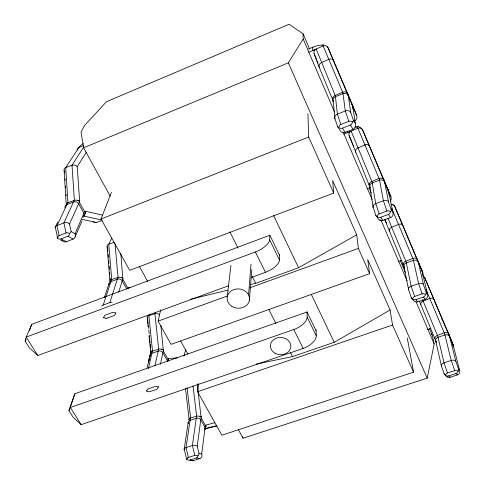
<?xml version="1.0" encoding="UTF-8"?>
<svg xmlns="http://www.w3.org/2000/svg" width="485" height="485" viewBox="0 0 485 485"><rect width="100%" height="100%" fill="white"/><g stroke="black" fill="none" stroke-linecap="round" stroke-linejoin="round"><path stroke-width="0.73" d="M403.217 264.47L403.247 264.04M251.236 277.493L265.465 272.291A14.799 6.438 -26.2 0 0 279.463 260.033L279.609 254.758M201.136 417.773L197.219 384.017M201.184 416.263L201.178 416.318A1.103 0.54 69.4 0 1 201.026 416.936M279.463 260.033L269.63 239.778L269.842 235.249L31.767 324.313L26.19 337.087L25.202 341.197L29.464 347.963L37.763 355.523L228.465 285.817M163.324 350.807L160.844 325.356M57.448 238.335L58.17 236.353A2.965 2.54 21.6 0 1 59.128 235.68L66.027 232.958A3.019 2.595 21.3 0 1 67.494 232.782L68.918 233.176A5.208 4.474 21.2 0 1 69.61 233.546L68.87 235.534A2.971 2.552 21.5 0 1 67.912 236.207L61.013 238.923A3.019 2.589 21.7 0 1 59.552 239.093L58.139 238.705A5.22 4.48 21.8 0 1 57.448 238.335A7.136 2.273 -29.1 0 1 57.388 237.001L55.823 229.466A4.486 3.013 0.6 0 1 55.235 227.301L55.648 226.556A3.741 2.516 0.7 0 1 57.012 225.604L63.881 222.876A3.747 2.528 0.4 0 1 65.79 222.524L66.966 222.645A4.492 3.025 0.4 0 1 69.519 224.034M332.552 98.849L332.552 99.31M163.427 349.315L163.421 349.412A1.128 0.57 66.9 0 1 163.239 349.976A1.503 0.558 47.6 0 1 163.069 349.885M249.399 300.348L251.806 269.478M248.569 294.922L251.036 264.07M105.748 318.245L104.39 317.875A4.989 4.183 15.4 0 1 103.729 317.536L104.469 315.699A2.831 2.37 15.2 0 1 105.409 315.08L112.138 312.601A2.886 2.425 14.9 0 1 113.557 312.443L114.921 312.813A4.983 4.177 14.9 0 1 115.582 313.158L114.824 314.995A2.837 2.383 15 0 1 113.884 315.614L107.161 318.093M205.828 425.139L205.828 425.466M369.23 184.549L369.218 185.112M122.844 279.105L120.85 253.782M123.002 277.687L123.002 277.705A1.164 0.6 64 0 1 122.772 278.281A1.552 0.546 45.7 0 1 122.596 278.19M227.229 296.905L230.908 265.459M146.706 391.08L147.464 389.382A2.722 2.213 10.8 0 1 148.386 388.812L154.945 386.545A2.777 2.261 10.5 0 1 156.322 386.406L157.631 386.757A4.789 3.898 10.5 0 1 158.262 387.078L157.492 388.776A2.728 2.225 10.5 0 1 156.564 389.346L150.017 391.613A2.771 2.255 10.9 0 1 148.64 391.747L147.337 391.401A4.795 3.904 10.9 0 1 146.706 391.08A6.626 3.183 -31 0 1 146.488 390.801M190.635 460.113A3.983 3.698 47.2 0 0 190.938 460.301L191.902 460.665A3.322 3.08 47.2 0 0 193.576 460.604L199.911 458.543A3.328 3.092 46.8 0 0 201.263 457.628L201.76 456.779A3.989 3.704 46.8 0 0 201.712 453.972L205.076 427.467A34.362 18.685 -30 0 1 205.428 425.569L201.129 417.955A34.496 18.479 -29.9 0 0 200.766 419.834L197.231 446.158L199.026 453.524A6.402 3.528 -32 0 1 198.038 455.888L197.213 457.464A2.631 2.073 7.5 0 1 196.304 457.992L189.914 460.065A2.674 2.104 7.8 0 1 188.586 460.186L187.325 459.859A4.626 3.644 7.8 0 1 186.725 459.556A6.402 3.522 -32.1 0 1 186.282 457.676L184.518 450.329A3.977 2.049 -6.1 0 1 184.27 448.849L184.718 448.322A3.316 1.71 -6.1 0 1 186.034 447.625L192.399 445.533A3.322 1.716 -6.3 0 1 194.121 445.236L195.14 445.285A3.983 2.055 -6.3 0 1 197.219 446.158M332.571 98.643L332.643 98.261M188.186 422.526L184.124 449.601M407.303 338.057L413.559 372.177L221.875 435.215L197.547 391.686L198.704 383.702M186.725 459.556L187.495 457.986M79.401 202.148L79.631 200.76L77.236 166.67L86.482 152.035M168.38 358.773L168.374 359.1M79.631 200.76L79.607 200.875A1.212 0.624 60.7 0 1 79.346 201.336A1.619 0.527 44.1 0 1 79.158 201.239M369.255 184.367L369.334 184.021M238.329 429.589L243.058 438.21L427.194 378.112L434.196 343.998L432.171 335.002L429.486 328.739M160.414 364.344L162.839 352.747A35.684 16.599 -29.3 0 1 163.318 350.982L167.913 359.13A35.538 16.836 -29.3 0 0 167.452 360.907A3.51 2.898 10.4 0 1 167.713 361.537M149.92 355.693L148.507 362.283L150.095 354.953L147.24 367.478M154.982 365.69L158.14 351.128A39.309 18.175 -29.2 0 1 158.68 349.194L154.939 313.728L155.449 312.334M148.398 368.679L151.86 353.365A46.469 21.492 -29.2 0 1 152.514 351.073L148.895 315.65L149.422 314.244M403.277 263.876L403.368 263.567M413.559 372.177L392.541 325.041L390.086 309.97L367.703 259.536L369.631 273.661L171.084 344.35L158.11 321.131L160.674 309.86M377.027 216.662L378.118 214.588A3.049 2.704 -9 0 1 379.234 213.891L386.939 211.042A3.11 2.752 -9.9 0 1 388.515 210.86L389.94 211.266A5.371 4.753 -9.7 0 1 390.607 211.648L389.503 213.727A3.062 2.71 -9.9 0 1 388.382 214.431L380.683 217.268A3.104 2.752 -9 0 1 379.118 217.45L377.694 217.044A5.371 4.765 -9.2 0 1 377.027 216.662A7.336 3.152 -22.3 0 1 375.869 215.352L373.244 207.665L369.976 187.568A38.661 15.726 -23.9 0 0 369.612 186.222L370.207 187.604M85.19 213.655L85.069 214.049A3.68 3.334 61.2 0 1 83.675 215.752M412.499 299.021L413.584 297.111A2.946 2.492 -8.2 0 1 414.675 296.468L422.15 293.88A3.001 2.54 -8.8 0 1 423.666 293.716L425.036 294.104A5.183 4.383 -8.7 0 1 425.672 294.456L424.575 296.371A2.952 2.504 -8.8 0 1 423.484 297.014L416.015 299.597A2.995 2.54 -8.2 0 1 414.505 299.754L413.135 299.372A5.183 4.395 -8.3 0 1 412.499 299.021A7.063 3.601 -21.3 0 1 411.268 297.481L408.631 289.842L404.072 267.193A37.272 18.078 -23.3 0 0 403.623 265.665L404.805 268.435M168.283 360.743L168.174 361.07M445.369 375.335L446.449 373.571A2.843 2.304 -7.6 0 1 447.509 372.983L454.766 370.619A2.898 2.352 -8.1 0 1 456.233 370.479L457.549 370.837A5.008 4.056 -8 0 1 458.155 371.171L457.064 372.935A2.855 2.316 -8.1 0 1 456.003 373.529L448.752 375.881A2.892 2.346 -7.6 0 1 447.291 376.027L445.976 375.663A5.008 4.068 -7.7 0 1 445.369 375.335A6.808 3.995 -20.1 0 1 444.078 373.602L441.441 366.023L435.779 341.234A35.981 20.061 -22.6 0 0 435.251 339.548L436.354 342.131M205.731 427.042L205.616 427.376A3.328 2.958 40.5 0 1 204.9 428.352M183.876 356.087L185.81 349.63M118.728 292.219L122.22 280.9A36.957 14.398 -28.7 0 1 122.826 279.275L127.755 288.011A36.805 14.677 -28.8 0 0 127.531 288.563M101.674 306.144L101.844 305.932A3.583 2.219 -2.5 0 1 103.196 305.071L109.889 302.579L117.334 279.19A40.716 15.738 -28.7 0 1 118.019 277.408L115.048 243.567M316.105 330.697L307.041 311.982L74.89 393.723L68.967 410.692L72.944 417.009L81.183 424.672L303.149 348.418A14.271 7.317 -26.2 0 0 316.293 335.875L316.075 329.836M103.196 305.077L110.895 281.621A48.136 18.606 -28.7 0 1 111.726 279.505L108.749 244.204L111.677 238.226M68.967 410.692L74.89 393.723M104.439 297.481L109.113 283.331M205.743 425.127L214.782 422.738M29.524 330.37L31.767 324.313M369.631 273.661L358.373 248.417L356.717 234.782L332.655 180.565L333.698 193.078L129.707 270.327L101.025 219.008L111.441 192.26M82.001 220.942L74.666 237.923A3.68 3.45 71.1 0 1 73.217 239.044L66.378 241.724A3.674 3.437 71 0 1 64.572 241.888L63.523 241.512A4.401 4.122 71 0 1 62.05 240.227M75.199 236.935A4.413 4.135 71.1 0 0 75.102 233.74L83.929 213.176A38.163 12.143 -28.2 0 1 84.669 211.696L79.37 202.312A38.333 11.816 -28.2 0 0 78.612 203.773L69.531 224.034L71.149 231.575A7.136 2.298 -29.1 0 1 69.682 233.534M25.202 341.197L26.093 339.148M55.242 227.301L57.715 222.081M168.24 358.785L168.574 358.427L177.498 357.888M83.626 147.761L288.351 62.832L303.173 38.988L303.028 33.732L289.036 24.25L106.451 101.717L84.39 125.67L81.037 132.114L83.626 147.761L110.198 196.17M64.347 170.865A3.838 2.777 10.3 0 1 65.681 167.592L72.01 165.246L83.711 147.088M373.42 205.379L374.068 204.597A3.838 2.534 -15.5 0 1 375.729 203.597L383.399 200.742A3.85 2.54 -15.9 0 1 385.387 200.384L386.496 200.517A4.614 3.049 -15.9 0 1 388.527 201.984L391.201 209.69L392.808 212.084A4.589 4.523 8.3 0 1 392.801 215.388L392.177 216.413A3.825 3.771 8.2 0 1 390.546 217.577L382.926 220.378A3.819 3.765 11.4 0 1 380.925 220.554L379.779 220.172M408.885 287.835L409.534 287.138A3.698 2.207 -14.9 0 1 411.159 286.241L418.603 283.64A3.71 2.213 -15.2 0 1 420.519 283.301L421.574 283.404A4.444 2.649 -15.2 0 1 423.46 284.671L426.139 292.322L427.424 294.019A4.456 4.31 16.3 0 1 427.406 297.172L426.806 298.136A3.716 3.595 16.2 0 1 425.218 299.227L417.821 301.773A3.71 3.583 17.7 0 1 415.881 301.912L414.772 301.531A4.45 4.304 17.6 0 1 412.644 299.136L411.244 297.487M128.307 287.593L130.707 287.629M256.189 364.083L292.51 356.59L334.238 342.301L390.086 309.97M250.593 284.574L255.71 283.325L298.572 267.738L356.717 234.782M85.105 211.478L85.548 211.26L102.28 215.091M308.381 49.052L312.564 47.312A11.379 3.098 -24.2 0 1 323.162 45.954L328.781 59.34L321.5 62.553A4.074 3.328 -24.8 0 0 319.282 67.263M328.781 59.34L342.64 92.198L335.171 95.442A3.971 3.171 -23.8 0 0 332.916 97.503A4.244 3.304 -25.4 0 0 332.655 98.176M354.826 126.979A10.973 3.874 -23.5 0 1 357.912 128.252L364.932 144.948L357.875 147.943A3.922 2.977 -22.6 0 0 355.626 152.211M379.234 213.891L375.729 203.597L372.237 182.93A42.595 17.193 -24 0 0 371.825 181.463L379.058 178.431A3.922 2.874 -22.4 0 1 383.101 178.807M308.69 52.259L316.244 49.118L335.171 95.442A44.256 14.12 -24.6 0 1 335.468 96.667L337.384 114.157L340.87 124.487A3.165 2.94 -10.5 0 0 339.724 125.257L338.633 127.513A5.577 5.183 -10.8 0 0 339.33 127.919L340.816 128.355A3.225 2.995 -10.5 0 0 342.44 128.155L350.382 125.021A3.177 2.952 -12 0 0 351.534 124.251L352.643 121.99A5.577 5.171 -11.6 0 0 351.94 121.577L350.449 121.135A3.231 2.995 -11.9 0 0 348.818 121.347L340.87 124.487M414.675 296.474L411.165 286.241L406.327 262.906A41.061 19.794 -23.3 0 0 405.824 261.233L391.668 227.265L398.512 224.458L412.826 258.402A48.542 23.407 -23.3 0 1 413.45 260.372L418.603 283.64L422.15 293.88M342.64 92.198A52.319 16.696 -24.5 0 1 343.022 93.635L345.296 111.01L337.384 114.157A3.989 2.916 -16.3 0 0 335.687 115.272L335.038 116.157A4.783 3.492 -16.3 0 0 334.965 118.758L337.542 126.482L339.639 129.641A4.759 4.711 -53.9 0 0 341.931 132.193L343.113 132.563A3.965 3.929 -54 0 0 345.181 132.338L353.044 129.252A3.977 3.935 -49.6 0 0 354.723 128.004L355.353 126.912A4.771 4.717 -50 0 0 355.347 123.457L352.734 106.209A56.011 18.648 -24.5 0 0 352.158 104.342L348.151 94.793M422.58 299.766L423.138 301.137L429.777 298.499L444.23 332.765A46.851 26.008 -22.6 0 1 444.951 334.941L451.22 360.464L454.766 370.619M101.025 219.008L308.715 137.031L307.908 113.763M343.701 134.187L351.213 131.247L371.825 181.463M444.23 332.765L437.44 335.414A3.559 2.249 -20 0 0 435.3 336.996A3.795 2.31 -21.4 0 0 435.027 337.493M83.844 145.53L78.94 147.422L65.718 167.634L67.948 202.706A49.925 15.229 -28.2 0 0 66.924 204.603A3.819 3.322 22.9 0 0 64.996 207.829M366.993 188.865L370.498 187.543M269.63 239.778A14.938 6.196 -26.2 0 1 255.395 251.945L26.19 337.087L37.763 355.523M67.948 202.706L74.375 200.347L72.01 165.246M158.11 321.131L227.701 295.862M249.72 287.866L358.373 248.417M102.038 220.487L96.521 222.445L81.929 219.347M398.233 261.548L401.647 260.33M307.035 311.782L307.15 317.051A14.398 7.105 -26.2 0 1 293.801 329.527L70.392 407.485L81.183 424.672M114.23 242.3L108.749 244.204A3.674 2.504 6.3 0 0 107.452 247.344M197.547 391.686L392.541 325.041M427.285 329.624L430.765 328.448M111.726 279.505L118.019 277.408M187.495 457.986A2.625 2.067 7.8 0 1 188.398 457.458L194.794 455.373A2.674 2.11 7.4 0 1 196.128 455.257L197.389 455.585A4.62 3.637 7.5 0 1 197.989 455.888M447.225 376.978L448.298 377.354A3.607 3.425 19.4 0 0 450.183 377.257L457.361 374.923A3.613 3.431 18.5 0 0 458.901 373.911L459.483 372.989A4.335 4.116 18.6 0 0 459.507 369.982L453.166 345.059A50.191 28.415 -22.5 0 0 452.172 342.271L448.631 333.85A50.398 28.118 -22.6 0 1 449.613 336.608L453.166 345.059A3.662 3.013 -8.6 0 1 453.142 347.054M148.895 315.65L154.939 313.728M152.514 351.073L158.68 349.194A3.437 2.061 2.9 0 1 161.366 349.17M188.398 457.458L186.034 447.625L190.108 420.362A44.917 23.953 -29.9 0 1 190.617 417.918L196.655 416.239A3.322 1.837 1.3 0 1 199.256 416.221A3.547 1.891 1.9 0 1 199.844 416.36M216.722 425.86L205.082 428.819M190.696 299.203L227.95 290.109M204.555 428.752L216.74 425.83M112.108 302.258L111.732 302.252A3.583 2.231 -2.7 0 0 109.889 302.579M356.578 126.573L358.245 126.694L360.628 127.707M357.087 126.609L358.245 126.694M322.501 44.717L323.725 44.856M189.914 460.065L193.576 460.604M196.304 457.986L199.911 458.543M199.026 453.524L201.718 453.966M83.935 216.122L102.002 220.081M199.972 416.379L200.293 416.506M162.117 349.352L162.451 349.491M121.583 277.584L121.941 277.741M78.079 200.547L78.455 200.729M200.487 416.591L200.717 416.7M162.627 349.576L163.015 349.77M60.734 240.063L62.244 240.851M61.013 238.923L66.378 241.724M67.912 236.207L73.217 239.044M71.149 231.575L75.108 233.74M78.655 200.832L79.091 201.093M382.938 178.407A14.295 5.771 -22.9 0 1 383.144 178.783L383.386 179.02M444.054 373.608L445.157 374.656A4.323 4.104 19.4 0 0 447.225 376.984M448.752 375.881L450.183 377.257M455.997 373.523L457.361 374.923M436.33 342.525L435.779 341.234A3.668 3.031 -8.2 0 1 438.028 337.257L444.951 334.941A3.68 3.037 -8.7 0 1 449.613 336.608L455.851 361.295L458.513 368.891L459.519 369.976M416.015 299.597L417.821 301.773M431.213 333.838L432.171 335.002M423.478 297.014L425.218 299.221M448.328 333.292L448.613 333.801M417.118 259.063L417.446 259.651A52.21 25.335 -23.3 0 1 418.3 262.149L422.12 271.224L427.424 294.019M375.851 215.358L377.566 217.704A4.577 4.517 11.1 0 0 379.773 220.184M380.683 217.268L382.926 220.378M383.562 179.238L383.932 179.929M347.375 93.168L347.8 93.969M388.382 214.431L390.546 217.577M342.44 128.149L345.181 132.338M350.382 125.021L353.044 129.252M347.739 93.835A56.272 18.151 -24.5 0 1 348.297 95.654L350.728 112.502L353.383 120.238L355.359 123.451M126.809 289.03L122.22 280.9A3.662 3.122 15.6 0 0 117.334 279.19L110.895 281.621A3.656 3.11 16 0 0 108.961 284.598M167.452 360.907L162.839 352.747A3.522 2.922 10.9 0 0 158.14 351.128L151.86 353.365A3.516 2.916 11.2 0 0 150.083 356.784M139.322 266.313L147.676 281.403M180.632 340.961L187.889 354.074M229.86 231.866L238.02 248.12M252.309 276.559L255.71 283.325M268.835 309.466L275.941 323.604M290.479 352.553L292.51 356.59M255.395 251.945L265.465 272.291M293.801 329.527L303.149 348.418M307.15 317.051L316.293 335.875M269.848 235.207L279.596 255.328M273.504 215.316L298.572 267.738M311.285 294.322L334.238 342.301M434.76 338.336L435.184 339.379M403.144 264.477L403.017 264.173L403.556 265.501M369.158 185.094L369.552 186.07M316.553 59.485L314.171 53.914L319.221 67.294L332.571 99.528M308.715 137.031L333.698 193.078M288.351 62.832L427.194 378.112M350.697 101.595L328.048 47.766A15.15 4.177 -24.2 0 0 326.957 46.918M351.298 102.972L356.681 115.412L351.977 103.893M383.429 179.456L390.934 196.886L384.375 180.953M303.173 38.988L334.511 111.944M343.168 132.09L372.116 199.487M380.774 219.632L407.036 280.773M415.991 301.615L434.196 343.998M422.702 275.826A3.722 3.607 -4.5 0 0 422.75 272.728L413.978 252.115A3.468 3.025 -19.3 0 1 414.184 252.994M443.12 321.409L452.541 343.422L452.081 342.028M317.148 60.874L318.039 62.965M351.219 131.247A3.662 3.377 -11.3 0 0 349.133 135.691L352.407 143.33M353.001 144.718L353.892 146.803M384.963 219.475L386.436 222.912M333.504 101.88L332.946 100.577A40.164 12.949 -24.5 0 1 333.207 101.704L334.953 118.758M404.666 268.581L404.072 267.193A3.789 3.262 -9 0 1 406.327 262.906L413.45 260.372A3.801 3.274 -9.6 0 1 418.3 262.149L423.472 284.665M303.028 33.732L309.594 49.04M369.243 188.192L371.328 193.066M400.258 260.554L405.333 272.382M348.212 94.927L328.048 47.766A3.807 3.631 -34.3 0 0 323.162 45.954L312.746 50.573L312.564 47.312A3.741 0.352 68.4 0 1 313.049 47.718M384.344 180.887L362.604 129.931A14.611 5.202 -23.4 0 0 360.943 128.598M449.098 334.923L424.878 278.032A13.653 6.832 -21.8 0 0 423.041 276.104M426.03 289.594L429.777 298.499M364.932 144.948L379.058 178.431A50.355 20.334 -24 0 1 379.573 180.159L383.399 200.742L386.939 211.042M421.483 269.884L421.435 269.43A3.268 2.443 -81.2 0 0 421.392 269.211L394.802 206.507A14.114 6.081 -22.7 0 0 392.504 204.634M383.144 178.783L362.604 129.931A3.662 3.383 -24.6 0 0 357.912 128.252L347.812 132.581L347.636 131.265M413.693 251.424L394.802 206.507A3.54 3.159 -20.7 0 0 391.055 204.718M442.902 320.918A3.359 2.831 -17.8 0 0 442.829 320.718L424.878 278.032A3.425 2.952 -18.7 0 0 423.247 276.517M391.765 208.429L398.512 224.458M423.138 301.137L437.44 335.414A39.637 21.995 -22.6 0 1 438.028 337.257L443.999 362.835L447.509 372.983M434.615 337.996L434.748 338.324L419.41 301.209M384.72 219.475L403.023 264.198M369.03 184.791L349.139 135.691M387.824 189.162L388.164 190.162A3.389 2.613 -85.3 0 1 388.2 190.35L388.255 190.872A3.904 3.801 -38.2 0 1 388.182 191.442M388.018 218.214L391.668 227.265M332.407 99.243L332.886 100.431M421.113 268.357L422.805 272.703M352.158 104.342L352.346 104.96A3.54 2.783 89.4 0 1 352.383 105.16L352.443 105.712M242.561 436.815L243.058 438.21M150.847 353.45L149.016 335.82M345.296 111.01L348.818 121.347M452.196 342.331L452.311 342.743M194.794 455.373L192.399 445.533L196.243 418.306A38 20.255 -29.9 0 1 196.655 416.239L192.994 385.921M66.027 232.958L63.881 222.876L73.52 201.954A42.231 12.877 -28.2 0 1 74.375 200.347M59.128 235.68L57.012 225.604L66.924 204.603L73.52 201.954A3.819 3.334 22.6 0 1 78.612 203.773L83.929 213.176A3.801 3.31 21.6 0 1 83.087 217.231M392.808 212.084L388.734 191.824A53.92 22.462 -23.9 0 0 387.994 189.599M388.54 201.984L384.623 182.051A54.162 22.043 -23.9 0 0 383.902 179.862M452.341 342.913L452.39 343.386M187.052 387.636L190.617 417.918M185.549 388.94L189.138 419.646M147.64 318.693L148.174 323.932M148.325 325.429L148.628 328.424M148.78 329.915L149.162 333.662M149.313 335.159L149.616 338.148M149.768 339.645L150.071 342.64M150.223 344.138L150.605 347.878M150.829 350.128L151.059 352.371M147.197 317.808L148.064 326.435M109.98 281.421L107.088 246.61M107.652 248.344L107.9 251.327M108.149 254.31L108.397 257.299M108.646 260.281L108.901 263.264M109.149 266.247L109.398 269.23M109.646 272.212L109.834 274.455M110.144 278.184L110.331 280.421M85.293 212.212L85.311 212.557M168.398 359.433L168.41 359.755M64.675 171.423L64.766 172.902M65.135 178.832L65.232 180.317M65.602 186.246L65.699 187.725M66.118 194.4L66.209 195.879M64.105 170.32L66.233 204.846M211.63 427.303A3.365 3.001 40.5 0 1 209.484 427.049M188.404 423.738A3.401 2.728 8 0 1 190.108 420.362L196.243 418.306A3.401 2.734 7.6 0 1 200.766 419.834L205.076 427.467A3.389 2.716 7.3 0 1 204.925 430.001M188.932 419.84A3.395 1.964 6.6 0 1 190.55 417.846M205.967 426.115A3.674 3.171 52.5 0 1 205.81 427.049M206.052 425.587A1.764 0.455 82.4 0 1 206.07 426.133M200.984 416.882A1.461 0.564 49.5 0 1 200.869 416.851M398.494 224.416A3.795 2.661 -21.7 0 1 402.932 225.598M389.394 231.145A3.783 2.661 -21.3 0 1 391.65 227.222M416.688 258.681A3.783 2.558 -21.2 0 0 412.844 258.438L405.824 261.233A3.686 2.516 -20.8 0 0 403.647 262.955A3.935 2.601 -22.3 0 0 403.374 263.5M421.247 268.69A51.986 25.687 -23.2 0 1 422.12 271.224A3.783 3.243 -9.5 0 1 422.217 273.134M408.643 289.836A4.438 2.643 -14.9 0 1 408.873 287.835M426.109 292.334A7.063 3.619 -21.2 0 1 425.721 294.456M421.41 269.89A3.759 3.619 -30.1 0 1 421.392 270.424M417.003 258.802A3.334 2.425 -67.6 0 1 417.179 258.984M403.12 264.101A3.844 2.025 -41.3 0 1 403.138 263.937M154.915 313.692A3.547 2.267 3.3 0 1 159.656 314.886M147.695 318.675A3.54 2.255 3.6 0 1 148.865 315.614M150.871 353.219A3.51 2.176 8.5 0 1 152.454 351.001M158.674 386.587A6.626 3.183 -30.9 0 1 158.31 387.078M151.211 353.795A3.128 1.109 46.6 0 1 151.114 353.601M168.525 359.767A3.771 3.292 58 0 1 168.374 360.761M168.592 359.136A1.807 0.418 83.7 0 1 168.628 359.785M162.202 349.558A3.601 0.982 16.2 0 1 162.366 349.624M161.378 349.151A3.674 2.128 3.5 0 1 161.984 349.321M314.171 53.92A3.783 3.637 -15.7 0 1 316.244 49.124M349.921 99.898A14.805 4.844 -23.7 0 1 350.103 100.213A3.716 3.474 -27.1 0 1 350.267 100.704M356.62 115.442A3.989 3.941 -39.5 0 1 354.711 120.723M328.763 59.291A4.086 3.328 -25.5 0 1 333.692 60.916M333.207 101.704A4.062 3.819 -12.4 0 1 335.468 96.667L343.022 93.635A4.074 3.825 -14 0 1 348.297 95.654L352.734 106.209A4.062 3.789 -13.4 0 1 352.831 108.719M342.646 92.223A4.074 3.225 -24.4 0 1 346.884 92.683M345.296 111.01A4.001 2.922 -16.9 0 1 347.363 110.635L348.533 110.798A4.795 3.498 -16.8 0 1 350.722 112.508M338.651 127.5A7.639 2.613 -23.2 0 1 337.566 126.476M353.353 120.25A7.645 2.637 -23.2 0 1 352.71 121.977M352.389 105.712A4.068 3.989 -54.8 0 1 352.316 106.809M347.248 92.835A3.631 2.849 -76.4 0 1 347.454 93.072M332.437 98.891A4.171 2.71 -45.5 0 1 332.449 98.679M332.516 99.764A1.728 0.309 -83.2 0 1 332.48 99.68M441.89 319.372A13.38 7.251 -21.2 0 1 442.829 320.718M429.765 298.463A3.662 2.383 -20.7 0 1 433.99 299.463M420.853 304.665A3.656 2.383 -20.4 0 1 423.12 301.1M452.487 343.447A3.607 3.456 -0.8 0 1 452.754 345.472M444.248 332.807A3.65 2.279 -20.3 0 1 447.916 332.959M455.839 361.301A4.292 2.304 -14.6 0 0 454.081 360.209L453.069 360.137A3.577 1.922 -14.6 0 0 451.22 360.458L443.999 362.835A3.571 1.922 -14.4 0 0 442.405 363.641L441.756 364.259A4.28 2.298 -14.4 0 0 441.447 366.017M458.483 368.903A6.808 4.007 -20.1 0 1 458.204 371.171M452.311 343.392A3.625 3.45 -26 0 1 452.262 344.071M448.213 333.068A3.219 2.231 -65.1 0 1 448.376 333.225M434.754 338.045A3.698 1.74 -40.2 0 1 434.772 337.899M364.92 144.9A3.935 2.977 -23.1 0 1 369.588 146.288M390.874 196.916A3.844 3.771 -13.5 0 1 390.219 201.057M369.976 187.568A3.922 3.522 -10.1 0 1 372.237 182.93L379.573 180.159A3.935 3.534 -11 0 1 384.623 182.051L388.734 191.824A3.916 3.498 -10.8 0 1 388.685 194.394M371.813 181.42A3.819 2.825 -22 0 0 369.612 183.342A4.08 2.928 -23.5 0 0 369.346 183.948M373.25 207.665A4.601 3.037 -15.6 0 1 373.408 205.379M391.177 209.696A7.342 3.171 -22.2 0 1 390.667 211.642M383.441 178.947A3.468 2.631 -71.3 0 1 383.629 179.153M369.109 184.603A3.995 2.346 -43 0 1 369.121 184.415M118.031 277.42A3.571 2.304 5.3 0 1 120.801 277.371A3.813 2.389 5.8 0 1 121.45 277.547M110.125 281.906A3.65 2.413 11.2 0 1 111.665 279.439M115.988 312.752A6.869 2.789 -30.1 0 1 115.642 313.158M103.717 317.542A6.869 2.777 -30 0 1 103.554 317.329M107.167 318.093A2.886 2.419 15.3 0 1 105.748 318.245M128.495 287.926A1.855 0.376 84.8 0 1 128.543 288.575M128.349 288.138A1.243 0.327 84.4 0 1 128.489 287.538M121.729 277.82A3.741 1.206 17.4 0 1 121.899 277.899M77.163 150.174A3.583 3.08 32 0 1 78.94 147.422A10.694 2.783 -27.9 0 1 83.22 143.59M96.539 222.506A3.704 3.365 60.9 0 1 93.356 221.803M71.98 165.203A3.838 2.789 10.1 0 1 77.182 166.688M74.381 200.366A3.728 2.571 8.8 0 1 77.254 200.311M66.293 204.919A3.813 2.667 14.9 0 1 67.888 202.639M85.451 212.569A4.038 3.51 71.5 0 1 85.324 213.679M85.433 211.284A1.922 0.327 85.7 0 1 85.548 212.515M85.324 211.903A1.285 0.388 83.1 0 1 85.505 211.339M78.279 200.82A3.904 1.461 19.2 0 1 78.461 200.917M77.267 200.293A3.983 2.68 9.1 0 1 77.933 200.511M231.836 306.29A11.222 9.651 5.8 0 0 249.484 299.779A11.222 9.651 5.8 0 0 233.655 289.672A11.222 9.651 5.8 0 0 231.836 306.29M275.147 353.262A10.252 8.603 2.5 0 0 290.861 346.514A10.252 8.603 2.5 0 0 275.844 338.372A10.252 8.603 2.5 0 0 275.147 353.262"/></g></svg>
